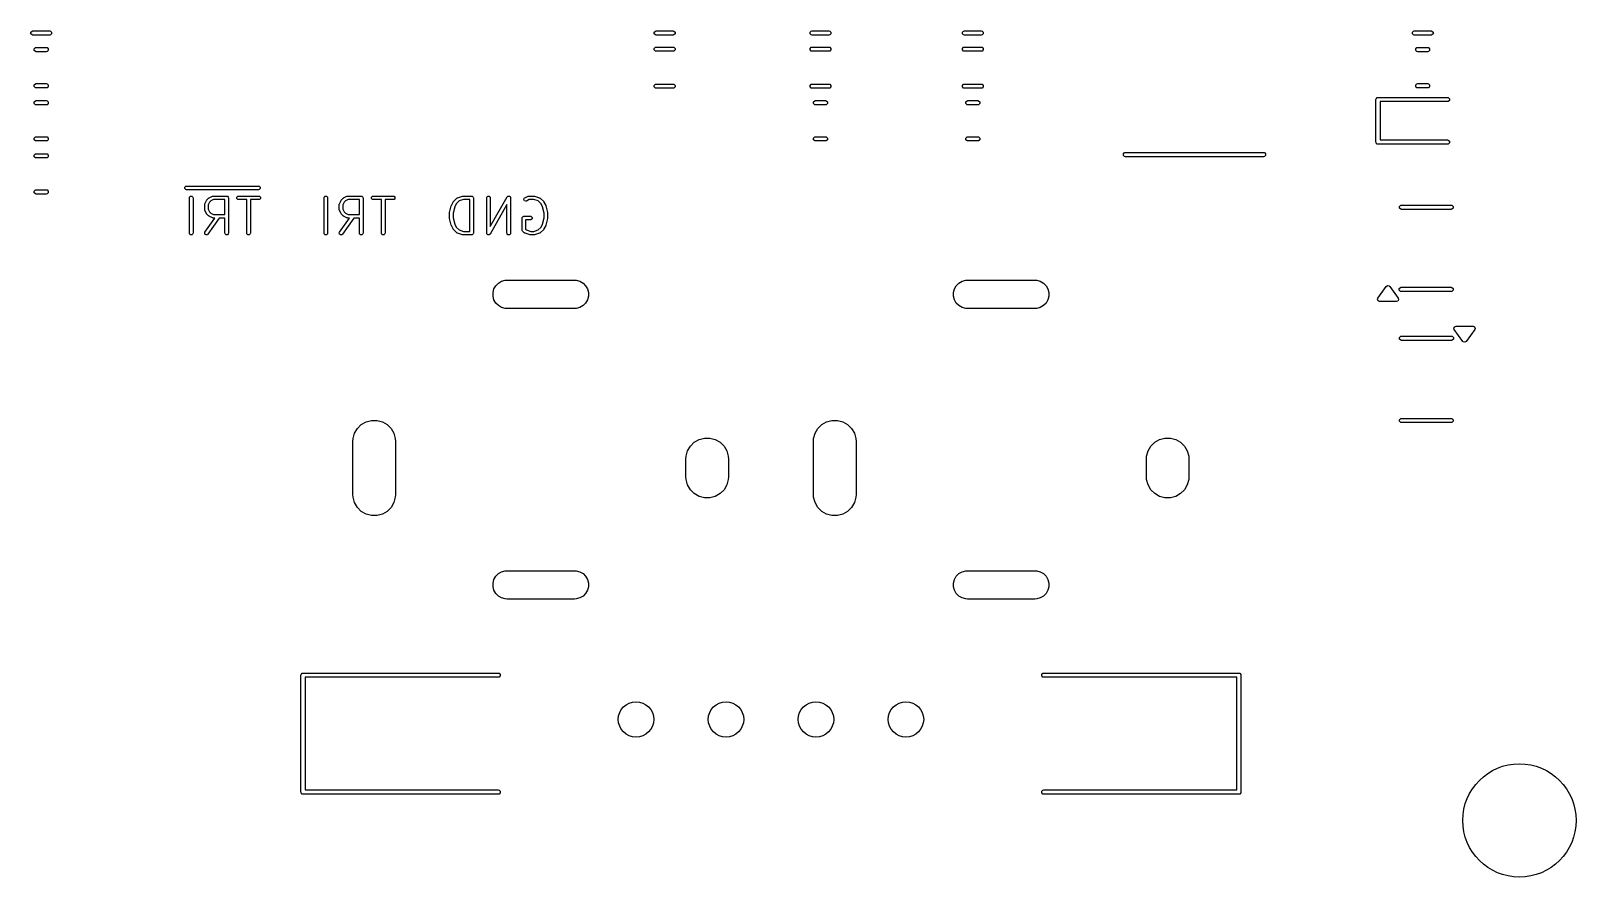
# Model space of a CAD drawing. Extents: x 0.11 to 3.86, y 0.09 to 4.16.
# Drawn here: x 2.111 to 3.828, y 0.096 to 1.037 of the extents above; entities that cross this region are included whole.
import ezdxf

# ---------------------------------------------------------------- set-up
doc = ezdxf.new("R2010")
doc.units = 0
doc.header["$MEASUREMENT"] = 0
doc.layers.add('BLACK', color=7, linetype='CONTINUOUS')

msp = doc.modelspace()

# ---------------------------------------------------------------- linework, layer by layer
at = {"layer": 'BLACK', "linetype": 'CONTINUOUS'}
for p, q in [((2.1105, 1.0355), (2.1118, 1.0367)), ((2.1105, 1.0336), (2.1105, 1.0355)), ((2.1118, 1.0324), (2.1105, 1.0336)), ((2.1118, 1.0367), (2.1127, 1.0369)), ((2.1127, 1.0322), (2.1118, 1.0324)), ((2.1127, 1.0369), (2.1314, 1.0369)), ((2.1314, 1.0322), (2.1127, 1.0322)), ((2.1314, 1.0369), (2.1323, 1.0367)), ((2.1323, 1.0324), (2.1314, 1.0322)), ((2.1323, 1.0367), (2.1336, 1.0355)), ((2.1336, 1.0336), (2.1323, 1.0324)), ((2.1336, 1.0355), (2.1336, 1.0336)), ((2.8034, 1.0355), (2.8047, 1.0367)), ((2.8034, 1.0336), (2.8034, 1.0355)), ((2.8047, 1.0324), (2.8034, 1.0336)), ((2.8047, 1.0367), (2.8056, 1.0369)), ((2.8056, 1.0322), (2.8047, 1.0324)), ((2.8056, 1.0369), (2.8243, 1.0369)), ((2.8243, 1.0322), (2.8056, 1.0322)), ((2.8243, 1.0369), (2.8252, 1.0367)), ((2.8252, 1.0324), (2.8243, 1.0322)), ((2.8252, 1.0367), (2.8265, 1.0355)), ((2.8265, 1.0336), (2.8252, 1.0324)), ((2.8265, 1.0355), (2.8265, 1.0336)), ((2.9767, 1.0355), (2.9779, 1.0367)), ((2.9767, 1.0336), (2.9767, 1.0355)), ((2.9779, 1.0324), (2.9767, 1.0336)), ((2.9779, 1.0367), (2.9788, 1.0369)), ((2.9788, 1.0322), (2.9779, 1.0324)), ((2.9788, 1.0369), (2.9975, 1.0369)), ((2.9975, 1.0322), (2.9788, 1.0322)), ((2.9975, 1.0369), (2.9984, 1.0367)), ((2.9984, 1.0324), (2.9975, 1.0322)), ((2.9984, 1.0367), (2.9997, 1.0355)), ((2.9997, 1.0336), (2.9984, 1.0324)), ((2.9997, 1.0355), (2.9997, 1.0336)), ((3.146, 1.0355), (3.1472, 1.0367)), ((3.146, 1.0336), (3.146, 1.0355)), ((3.1472, 1.0324), (3.146, 1.0336)), ((3.1472, 1.0367), (3.1481, 1.0369)), ((3.1481, 1.0322), (3.1472, 1.0324)), ((3.1481, 1.0369), (3.1668, 1.0369)), ((3.1668, 1.0322), (3.1481, 1.0322)), ((3.1668, 1.0369), (3.1677, 1.0367)), ((3.1677, 1.0324), (3.1668, 1.0322)), ((3.1677, 1.0367), (3.169, 1.0355)), ((3.169, 1.0336), (3.1677, 1.0324)), ((3.169, 1.0355), (3.169, 1.0336)), ((3.646, 1.0355), (3.6472, 1.0367)), ((3.646, 1.0336), (3.646, 1.0355)), ((3.6472, 1.0324), (3.646, 1.0336)), ((3.6472, 1.0367), (3.6481, 1.0369)), ((3.6481, 1.0322), (3.6472, 1.0324)), ((3.6481, 1.0369), (3.6668, 1.0369)), ((3.6668, 1.0322), (3.6481, 1.0322)), ((3.6668, 1.0369), (3.6677, 1.0367)), ((3.6677, 1.0324), (3.6668, 1.0322)), ((3.6677, 1.0367), (3.669, 1.0355)), ((3.669, 1.0336), (3.6677, 1.0324)), ((3.669, 1.0355), (3.669, 1.0336)), ((2.1143, 1.017), (2.1156, 1.0183)), ((2.1143, 1.0152), (2.1143, 1.017)), ((2.1156, 1.014), (2.1143, 1.0152)), ((2.1156, 1.0183), (2.1165, 1.0185)), ((2.1165, 1.0138), (2.1156, 1.014)), ((2.1165, 1.0185), (2.1276, 1.0185)), ((2.1276, 1.0138), (2.1165, 1.0138)), ((2.1276, 1.0185), (2.1285, 1.0183)), ((2.1285, 1.014), (2.1276, 1.0138)), ((2.1285, 1.0183), (2.1298, 1.017)), ((2.1298, 1.0152), (2.1285, 1.014)), ((2.1298, 1.017), (2.1298, 1.0152)), ((2.8034, 1.0175), (2.8047, 1.0188)), ((2.8034, 1.0157), (2.8034, 1.0175)), ((2.8047, 1.0145), (2.8034, 1.0157)), ((2.8047, 1.0188), (2.8056, 1.019)), ((2.8056, 1.0143), (2.8047, 1.0145)), ((2.8056, 1.019), (2.8243, 1.019)), ((2.8243, 1.0143), (2.8056, 1.0143)), ((2.8243, 1.019), (2.8252, 1.0188)), ((2.8252, 1.0145), (2.8243, 1.0143)), ((2.8252, 1.0188), (2.8265, 1.0175)), ((2.8265, 1.0157), (2.8252, 1.0145)), ((2.8265, 1.0175), (2.8265, 1.0157)), ((2.9767, 1.0175), (2.9779, 1.0188)), ((2.9767, 1.0157), (2.9767, 1.0175)), ((2.9779, 1.0145), (2.9767, 1.0157)), ((2.9779, 1.0188), (2.9788, 1.019)), ((2.9788, 1.0143), (2.9779, 1.0145)), ((2.9788, 1.019), (2.9975, 1.019)), ((2.9975, 1.0143), (2.9788, 1.0143)), ((2.9975, 1.019), (2.9984, 1.0188)), ((2.9984, 1.0145), (2.9975, 1.0143)), ((2.9984, 1.0188), (2.9997, 1.0175)), ((2.9997, 1.0157), (2.9984, 1.0145)), ((2.9997, 1.0175), (2.9997, 1.0157)), ((3.146, 1.0175), (3.1472, 1.0188)), ((3.146, 1.0157), (3.146, 1.0175)), ((3.1472, 1.0145), (3.146, 1.0157)), ((3.1472, 1.0188), (3.1481, 1.019)), ((3.1481, 1.0143), (3.1472, 1.0145)), ((3.1481, 1.019), (3.1668, 1.019)), ((3.1668, 1.0143), (3.1481, 1.0143)), ((3.1668, 1.019), (3.1677, 1.0188)), ((3.1677, 1.0145), (3.1668, 1.0143)), ((3.1677, 1.0188), (3.169, 1.0175)), ((3.169, 1.0157), (3.1677, 1.0145)), ((3.169, 1.0175), (3.169, 1.0157)), ((3.6498, 1.017), (3.651, 1.0183)), ((3.6498, 1.0152), (3.6498, 1.017)), ((3.651, 1.014), (3.6498, 1.0152)), ((3.651, 1.0183), (3.6519, 1.0185)), ((3.6519, 1.0138), (3.651, 1.014)), ((3.6519, 1.0185), (3.663, 1.0185)), ((3.663, 1.0138), (3.6519, 1.0138)), ((3.663, 1.0185), (3.6639, 1.0183)), ((3.6639, 1.014), (3.663, 1.0138)), ((3.6639, 1.0183), (3.6652, 1.017)), ((3.6652, 1.0152), (3.6639, 1.014)), ((3.6652, 1.017), (3.6652, 1.0152)), ((2.1143, 0.9769), (2.1156, 0.9782)), ((2.1143, 0.9751), (2.1143, 0.9769)), ((2.1156, 0.9738), (2.1143, 0.9751)), ((2.1156, 0.9782), (2.1165, 0.9783)), ((2.1165, 0.9736), (2.1156, 0.9738)), ((2.1165, 0.9783), (2.1276, 0.9783)), ((2.1276, 0.9736), (2.1165, 0.9736)), ((2.1276, 0.9783), (2.1285, 0.9782)), ((2.1285, 0.9738), (2.1276, 0.9736)), ((2.1285, 0.9782), (2.1298, 0.9769)), ((2.1298, 0.9751), (2.1285, 0.9738)), ((2.1298, 0.9769), (2.1298, 0.9751)), ((2.8034, 0.9764), (2.8047, 0.9777)), ((2.8034, 0.9746), (2.8034, 0.9764)), ((2.8047, 0.9733), (2.8034, 0.9746)), ((2.8047, 0.9777), (2.8056, 0.9779)), ((2.8056, 0.9731), (2.8047, 0.9733)), ((2.8056, 0.9779), (2.8243, 0.9779)), ((2.8243, 0.9731), (2.8056, 0.9731)), ((2.8243, 0.9779), (2.8252, 0.9777)), ((2.8252, 0.9733), (2.8243, 0.9731)), ((2.8252, 0.9777), (2.8265, 0.9764)), ((2.8265, 0.9746), (2.8252, 0.9733)), ((2.8265, 0.9764), (2.8265, 0.9746)), ((2.9767, 0.9764), (2.9779, 0.9777)), ((2.9767, 0.9746), (2.9767, 0.9764)), ((2.9779, 0.9733), (2.9767, 0.9746)), ((2.9779, 0.9777), (2.9788, 0.9779)), ((2.9788, 0.9731), (2.9779, 0.9733)), ((2.9788, 0.9779), (2.9975, 0.9779)), ((2.9975, 0.9731), (2.9788, 0.9731)), ((2.9975, 0.9779), (2.9984, 0.9777)), ((2.9984, 0.9733), (2.9975, 0.9731)), ((2.9984, 0.9777), (2.9997, 0.9764)), ((2.9997, 0.9746), (2.9984, 0.9733)), ((2.9997, 0.9764), (2.9997, 0.9746)), ((3.146, 0.9764), (3.1472, 0.9777)), ((3.146, 0.9746), (3.146, 0.9764)), ((3.1472, 0.9733), (3.146, 0.9746)), ((3.1472, 0.9777), (3.1481, 0.9779)), ((3.1481, 0.9731), (3.1472, 0.9733)), ((3.1481, 0.9779), (3.1668, 0.9779)), ((3.1668, 0.9731), (3.1481, 0.9731)), ((3.1668, 0.9779), (3.1677, 0.9777)), ((3.1677, 0.9733), (3.1668, 0.9731)), ((3.1677, 0.9777), (3.169, 0.9764)), ((3.169, 0.9746), (3.1677, 0.9733)), ((3.169, 0.9764), (3.169, 0.9746)), ((3.6057, 0.9615), (3.607, 0.9628)), ((3.607, 0.9628), (3.6079, 0.963)), ((3.6079, 0.963), (3.685, 0.963)), ((3.6498, 0.9769), (3.651, 0.9782)), ((3.6498, 0.9751), (3.6498, 0.9769)), ((3.651, 0.9738), (3.6498, 0.9751)), ((3.651, 0.9782), (3.6519, 0.9783)), ((3.6519, 0.9736), (3.651, 0.9738)), ((3.6519, 0.9783), (3.663, 0.9783)), ((3.663, 0.9736), (3.6519, 0.9736)), ((3.663, 0.9783), (3.6639, 0.9782)), ((3.6639, 0.9738), (3.663, 0.9736)), ((3.6639, 0.9782), (3.6652, 0.9769)), ((3.6652, 0.9751), (3.6639, 0.9738)), ((3.6652, 0.9769), (3.6652, 0.9751)), ((3.685, 0.963), (3.6859, 0.9628)), ((3.6859, 0.9628), (3.6872, 0.9615)), ((2.1143, 0.958), (2.1156, 0.9593)), ((2.1143, 0.9562), (2.1143, 0.958)), ((2.1156, 0.9549), (2.1143, 0.9562)), ((2.1156, 0.9593), (2.1165, 0.9594)), ((2.1165, 0.9547), (2.1156, 0.9549)), ((2.1165, 0.9594), (2.1276, 0.9594)), ((2.1276, 0.9547), (2.1165, 0.9547)), ((2.1276, 0.9594), (2.1285, 0.9593)), ((2.1285, 0.9549), (2.1276, 0.9547)), ((2.1285, 0.9593), (2.1298, 0.958)), ((2.1298, 0.9562), (2.1285, 0.9549)), ((2.1298, 0.958), (2.1298, 0.9562)), ((2.9805, 0.958), (2.9818, 0.9593)), ((2.9805, 0.9562), (2.9805, 0.958)), ((2.9818, 0.9549), (2.9805, 0.9562)), ((2.9818, 0.9593), (2.9827, 0.9594)), ((2.9827, 0.9547), (2.9818, 0.9549)), ((2.9827, 0.9594), (2.9937, 0.9594)), ((2.9937, 0.9547), (2.9827, 0.9547)), ((2.9937, 0.9594), (2.9946, 0.9593)), ((2.9946, 0.9549), (2.9937, 0.9547)), ((2.9946, 0.9593), (2.9959, 0.958)), ((2.9959, 0.9562), (2.9946, 0.9549)), ((2.9959, 0.958), (2.9959, 0.9562)), ((3.1498, 0.958), (3.151, 0.9593)), ((3.1498, 0.9562), (3.1498, 0.958)), ((3.151, 0.9549), (3.1498, 0.9562)), ((3.151, 0.9593), (3.1519, 0.9594)), ((3.1519, 0.9547), (3.151, 0.9549)), ((3.1519, 0.9594), (3.163, 0.9594)), ((3.163, 0.9547), (3.1519, 0.9547)), ((3.163, 0.9594), (3.1639, 0.9593)), ((3.1639, 0.9549), (3.163, 0.9547)), ((3.1639, 0.9593), (3.1652, 0.958)), ((3.1652, 0.9562), (3.1639, 0.9549)), ((3.1652, 0.958), (3.1652, 0.9562)), ((3.6055, 0.9606), (3.6057, 0.9615)), ((3.6055, 0.9134), (3.6055, 0.9606)), ((3.685, 0.9583), (3.6102, 0.9583)), ((3.6102, 0.9583), (3.6102, 0.9157)), ((3.6859, 0.9584), (3.685, 0.9583)), ((3.6872, 0.9597), (3.6859, 0.9584)), ((3.6872, 0.9615), (3.6872, 0.9597)), ((2.1143, 0.9178), (2.1156, 0.9191)), ((2.1143, 0.916), (2.1143, 0.9178)), ((2.1156, 0.9147), (2.1143, 0.916)), ((2.1156, 0.9191), (2.1165, 0.9193)), ((2.1165, 0.9146), (2.1156, 0.9147)), ((2.1165, 0.9193), (2.1276, 0.9193)), ((2.1276, 0.9146), (2.1165, 0.9146)), ((2.1276, 0.9193), (2.1285, 0.9191)), ((2.1285, 0.9147), (2.1276, 0.9146)), ((2.1285, 0.9191), (2.1298, 0.9178)), ((2.1298, 0.916), (2.1285, 0.9147)), ((2.1298, 0.9178), (2.1298, 0.916)), ((2.9805, 0.9178), (2.9818, 0.9191)), ((2.9805, 0.916), (2.9805, 0.9178)), ((2.9818, 0.9147), (2.9805, 0.916)), ((2.9818, 0.9191), (2.9827, 0.9193)), ((2.9827, 0.9146), (2.9818, 0.9147)), ((2.9827, 0.9193), (2.9937, 0.9193)), ((2.9937, 0.9146), (2.9827, 0.9146)), ((2.9937, 0.9193), (2.9946, 0.9191)), ((2.9946, 0.9147), (2.9937, 0.9146)), ((2.9946, 0.9191), (2.9959, 0.9178)), ((2.9959, 0.916), (2.9946, 0.9147)), ((2.9959, 0.9178), (2.9959, 0.916)), ((3.1498, 0.9178), (3.151, 0.9191)), ((3.1498, 0.916), (3.1498, 0.9178)), ((3.151, 0.9147), (3.1498, 0.916)), ((3.151, 0.9191), (3.1519, 0.9193)), ((3.1519, 0.9146), (3.151, 0.9147)), ((3.1519, 0.9193), (3.163, 0.9193)), ((3.163, 0.9146), (3.1519, 0.9146)), ((3.163, 0.9193), (3.1639, 0.9191)), ((3.1639, 0.9147), (3.163, 0.9146)), ((3.1639, 0.9191), (3.1652, 0.9178)), ((3.1652, 0.916), (3.1639, 0.9147)), ((3.1652, 0.9178), (3.1652, 0.916)), ((3.6057, 0.9125), (3.6055, 0.9134)), ((3.607, 0.9112), (3.6057, 0.9125)), ((3.6079, 0.911), (3.607, 0.9112)), ((3.685, 0.911), (3.6079, 0.911)), ((3.6102, 0.9157), (3.685, 0.9157)), ((3.685, 0.9157), (3.6859, 0.9156)), ((3.6859, 0.9112), (3.685, 0.911)), ((3.6859, 0.9156), (3.6872, 0.9143)), ((3.6872, 0.9125), (3.6859, 0.9112)), ((3.6872, 0.9143), (3.6872, 0.9125)), ((2.1143, 0.8989), (2.1156, 0.9002)), ((2.1143, 0.8971), (2.1143, 0.8989)), ((2.1156, 0.8958), (2.1143, 0.8971)), ((2.1156, 0.9002), (2.1165, 0.9004)), ((2.1165, 0.8957), (2.1156, 0.8958)), ((2.1165, 0.9004), (2.1276, 0.9004)), ((2.1276, 0.8957), (2.1165, 0.8957)), ((2.1276, 0.9004), (2.1285, 0.9002)), ((2.1285, 0.8958), (2.1276, 0.8957)), ((2.1285, 0.9002), (2.1298, 0.8989)), ((2.1298, 0.8971), (2.1285, 0.8958)), ((2.1298, 0.8989), (2.1298, 0.8971)), ((3.3249, 0.9003), (3.3262, 0.9016)), ((3.3249, 0.8985), (3.3249, 0.9003)), ((3.3262, 0.8972), (3.3249, 0.8985)), ((3.3262, 0.9016), (3.3271, 0.9018)), ((3.3271, 0.897), (3.3262, 0.8972)), ((3.3271, 0.9018), (3.4038, 0.9018)), ((3.4038, 0.897), (3.3271, 0.897)), ((3.4038, 0.9018), (3.4806, 0.9018)), ((3.4806, 0.897), (3.4038, 0.897)), ((3.4806, 0.9018), (3.4815, 0.9016)), ((3.4815, 0.8972), (3.4806, 0.897)), ((3.4815, 0.9016), (3.4828, 0.9003)), ((3.4828, 0.8985), (3.4815, 0.8972)), ((3.4828, 0.9003), (3.4828, 0.8985)), ((2.1143, 0.8588), (2.1156, 0.8601)), ((2.1143, 0.857), (2.1143, 0.8588)), ((2.1156, 0.8601), (2.1165, 0.8602)), ((2.1165, 0.8602), (2.1276, 0.8602)), ((2.1276, 0.8602), (2.1285, 0.8601)), ((2.1285, 0.8601), (2.1298, 0.8588)), ((2.1298, 0.8588), (2.1298, 0.857)), ((2.2815, 0.8632), (2.2826, 0.8642)), ((2.2815, 0.8617), (2.2815, 0.8632)), ((2.2826, 0.8606), (2.2815, 0.8617)), ((2.2826, 0.8642), (2.2833, 0.8644)), ((2.2833, 0.8604), (2.2826, 0.8606)), ((2.2833, 0.8644), (2.3636, 0.8644)), ((2.3636, 0.8604), (2.2833, 0.8604)), ((2.3636, 0.8644), (2.3643, 0.8642)), ((2.3643, 0.8606), (2.3636, 0.8604)), ((2.3643, 0.8642), (2.3654, 0.8632)), ((2.3654, 0.8617), (2.3643, 0.8606)), ((2.3654, 0.8632), (2.3654, 0.8617)), ((2.1156, 0.8557), (2.1143, 0.857)), ((2.1165, 0.8555), (2.1156, 0.8557)), ((2.1276, 0.8555), (2.1165, 0.8555)), ((2.1285, 0.8557), (2.1276, 0.8555)), ((2.1298, 0.857), (2.1285, 0.8557)), ((2.2868, 0.8515), (2.2869, 0.8522)), ((2.2868, 0.8121), (2.2868, 0.8515)), ((2.2869, 0.8522), (2.288, 0.8533)), ((2.288, 0.8533), (2.2895, 0.8533)), ((2.2895, 0.8533), (2.2906, 0.8522)), ((2.2906, 0.8522), (2.2907, 0.8515)), ((2.2907, 0.8515), (2.2907, 0.8121)), ((2.3037, 0.8444), (2.3038, 0.8447)), ((2.3037, 0.8441), (2.3037, 0.8444)), ((2.3037, 0.844), (2.3037, 0.8441)), ((2.3037, 0.8441), (2.3037, 0.8441)), ((2.3037, 0.8384), (2.3037, 0.844)), ((2.3038, 0.8448), (2.3039, 0.8449)), ((2.3038, 0.8447), (2.3038, 0.8448)), ((2.3039, 0.8449), (2.3057, 0.8486)), ((2.3057, 0.8486), (2.3059, 0.8489)), ((2.3059, 0.8489), (2.3061, 0.8491)), ((2.3061, 0.8491), (2.308, 0.851)), ((2.3091, 0.8466), (2.3076, 0.8435)), ((2.3076, 0.8435), (2.3076, 0.8388)), ((2.308, 0.851), (2.3082, 0.8512)), ((2.3082, 0.8512), (2.3085, 0.8514)), ((2.3085, 0.8514), (2.3122, 0.8532)), ((2.3105, 0.848), (2.3091, 0.8466)), ((2.3136, 0.8495), (2.3105, 0.848)), ((2.3122, 0.8532), (2.3123, 0.8533)), ((2.3123, 0.8533), (2.3124, 0.8533)), ((2.3124, 0.8533), (2.3127, 0.8534)), ((2.3127, 0.8534), (2.313, 0.8534)), ((2.313, 0.8534), (2.313, 0.8534)), ((2.313, 0.8534), (2.3131, 0.8534)), ((2.3131, 0.8534), (2.3281, 0.8534)), ((2.3262, 0.8495), (2.3136, 0.8495)), ((2.3262, 0.8328), (2.3262, 0.8495)), ((2.3281, 0.8534), (2.3289, 0.8533)), ((2.3289, 0.8533), (2.3299, 0.8522)), ((2.3299, 0.8522), (2.3301, 0.8515)), ((2.3301, 0.8515), (2.3301, 0.8121)), ((2.3394, 0.8522), (2.3405, 0.8533)), ((2.3394, 0.8507), (2.3394, 0.8522)), ((2.3405, 0.8497), (2.3394, 0.8507)), ((2.3405, 0.8533), (2.3412, 0.8534)), ((2.3412, 0.8495), (2.3405, 0.8497)), ((2.3412, 0.8534), (2.3637, 0.8534)), ((2.3505, 0.8495), (2.3412, 0.8495)), ((2.3505, 0.8121), (2.3505, 0.8495)), ((2.3637, 0.8495), (2.3545, 0.8495)), ((2.3545, 0.8495), (2.3545, 0.8121)), ((2.3637, 0.8534), (2.3645, 0.8533)), ((2.3645, 0.8497), (2.3637, 0.8495)), ((2.3645, 0.8533), (2.3656, 0.8522)), ((2.3656, 0.8507), (2.3645, 0.8497)), ((2.3656, 0.8522), (2.3656, 0.8507)), ((2.4364, 0.8515), (2.4365, 0.8522)), ((2.4364, 0.8121), (2.4364, 0.8515)), ((2.4365, 0.8522), (2.4376, 0.8533)), ((2.4376, 0.8533), (2.4391, 0.8533)), ((2.4391, 0.8533), (2.4402, 0.8522)), ((2.4402, 0.8522), (2.4403, 0.8515)), ((2.4403, 0.8515), (2.4403, 0.8121)), ((2.4533, 0.8444), (2.4534, 0.8447)), ((2.4533, 0.8441), (2.4533, 0.8444)), ((2.4533, 0.844), (2.4533, 0.8441)), ((2.4533, 0.8441), (2.4533, 0.8441)), ((2.4533, 0.8384), (2.4533, 0.844)), ((2.4534, 0.8448), (2.4535, 0.8449)), ((2.4534, 0.8447), (2.4534, 0.8448)), ((2.4535, 0.8449), (2.4553, 0.8486)), ((2.4553, 0.8486), (2.4555, 0.8489)), ((2.4555, 0.8489), (2.4557, 0.8491)), ((2.4557, 0.8491), (2.4576, 0.851)), ((2.4587, 0.8466), (2.4572, 0.8435)), ((2.4572, 0.8435), (2.4572, 0.8388)), ((2.4576, 0.851), (2.4578, 0.8512)), ((2.4578, 0.8512), (2.4581, 0.8514)), ((2.4581, 0.8514), (2.4618, 0.8532)), ((2.4601, 0.848), (2.4587, 0.8466)), ((2.4632, 0.8495), (2.4601, 0.848)), ((2.4618, 0.8532), (2.4619, 0.8533)), ((2.4619, 0.8533), (2.462, 0.8533)), ((2.462, 0.8533), (2.4623, 0.8534)), ((2.4623, 0.8534), (2.4626, 0.8534)), ((2.4626, 0.8534), (2.4626, 0.8534)), ((2.4626, 0.8534), (2.4627, 0.8534)), ((2.4627, 0.8534), (2.4777, 0.8534)), ((2.4758, 0.8495), (2.4632, 0.8495)), ((2.4758, 0.8328), (2.4758, 0.8495)), ((2.4777, 0.8534), (2.4785, 0.8533)), ((2.4785, 0.8533), (2.4795, 0.8522)), ((2.4795, 0.8522), (2.4797, 0.8515)), ((2.4797, 0.8515), (2.4797, 0.8121)), ((2.489, 0.8522), (2.4901, 0.8533)), ((2.489, 0.8507), (2.489, 0.8522)), ((2.4901, 0.8497), (2.489, 0.8507)), ((2.4901, 0.8533), (2.4908, 0.8534)), ((2.4908, 0.8495), (2.4901, 0.8497)), ((2.4908, 0.8534), (2.5133, 0.8534)), ((2.5001, 0.8495), (2.4908, 0.8495)), ((2.5001, 0.8121), (2.5001, 0.8495)), ((2.5133, 0.8495), (2.5041, 0.8495)), ((2.5041, 0.8495), (2.5041, 0.8121)), ((2.5133, 0.8534), (2.5141, 0.8533)), ((2.5141, 0.8497), (2.5133, 0.8495)), ((2.5141, 0.8533), (2.5152, 0.8522)), ((2.5152, 0.8507), (2.5141, 0.8497)), ((2.5152, 0.8522), (2.5152, 0.8507)), ((2.5759, 0.8351), (2.5778, 0.8426)), ((2.5778, 0.8426), (2.5779, 0.8428)), ((2.5779, 0.8428), (2.578, 0.843)), ((2.578, 0.843), (2.5798, 0.8467)), ((2.5798, 0.8467), (2.58, 0.847)), ((2.58, 0.847), (2.5802, 0.8472)), ((2.5802, 0.8472), (2.5839, 0.851)), ((2.5832, 0.8447), (2.5816, 0.8414)), ((2.5864, 0.8479), (2.5832, 0.8447)), ((2.5839, 0.851), (2.584, 0.8511)), ((2.584, 0.8511), (2.5843, 0.8512)), ((2.584, 0.8511), (2.584, 0.8511)), ((2.5843, 0.8512), (2.5846, 0.8514)), ((2.5846, 0.8514), (2.5847, 0.8515)), ((2.5846, 0.8514), (2.5846, 0.8514)), ((2.5847, 0.8515), (2.5903, 0.8533)), ((2.5913, 0.8495), (2.5864, 0.8479)), ((2.5903, 0.8533), (2.5907, 0.8534)), ((2.5907, 0.8534), (2.591, 0.8534)), ((2.591, 0.8534), (2.6003, 0.8534)), ((2.5984, 0.8495), (2.5913, 0.8495)), ((2.5984, 0.8141), (2.5984, 0.8495)), ((2.6003, 0.8534), (2.6011, 0.8533)), ((2.6011, 0.8533), (2.6022, 0.8522)), ((2.6022, 0.8522), (2.6023, 0.8515)), ((2.6023, 0.8515), (2.6023, 0.8121)), ((2.6171, 0.8515), (2.6173, 0.8522)), ((2.6171, 0.8121), (2.6171, 0.8515)), ((2.6173, 0.8522), (2.6183, 0.8533)), ((2.6183, 0.8533), (2.6198, 0.8533)), ((2.6198, 0.8533), (2.6209, 0.8522)), ((2.6396, 0.8441), (2.6208, 0.8111)), ((2.6209, 0.8522), (2.6211, 0.8515)), ((2.6211, 0.8195), (2.6399, 0.8525)), ((2.6211, 0.8515), (2.6211, 0.8195)), ((2.6396, 0.8121), (2.6396, 0.8441)), ((2.6399, 0.8525), (2.6404, 0.853)), ((2.6404, 0.853), (2.6406, 0.8531)), ((2.6406, 0.8531), (2.6408, 0.8533)), ((2.6408, 0.8533), (2.6413, 0.8533)), ((2.6413, 0.8533), (2.6418, 0.8534)), ((2.6418, 0.8534), (2.6421, 0.8533)), ((2.6421, 0.8533), (2.6423, 0.8533)), ((2.6423, 0.8533), (2.6427, 0.8529)), ((2.6427, 0.8529), (2.6431, 0.8527)), ((2.6431, 0.8527), (2.6432, 0.8524)), ((2.6432, 0.8524), (2.6434, 0.8522)), ((2.6434, 0.8522), (2.6435, 0.8515)), ((2.6435, 0.8515), (2.6435, 0.8121)), ((2.6584, 0.8495), (2.6588, 0.8509)), ((2.659, 0.8481), (2.6584, 0.8495)), ((2.6588, 0.8509), (2.6594, 0.8514)), ((2.6605, 0.8476), (2.659, 0.8481)), ((2.6594, 0.8514), (2.6632, 0.8532)), ((2.6612, 0.8478), (2.6605, 0.8476)), ((2.6645, 0.8495), (2.6612, 0.8478)), ((2.6632, 0.8532), (2.6633, 0.8533)), ((2.6633, 0.8533), (2.6636, 0.8534)), ((2.6633, 0.8533), (2.6633, 0.8533)), ((2.6636, 0.8534), (2.6639, 0.8534)), ((2.6639, 0.8534), (2.664, 0.8534)), ((2.664, 0.8534), (2.6641, 0.8534)), ((2.6641, 0.8534), (2.6697, 0.8534)), ((2.6694, 0.8495), (2.6645, 0.8495)), ((2.6743, 0.8479), (2.6694, 0.8495)), ((2.6697, 0.8534), (2.67, 0.8534)), ((2.67, 0.8534), (2.6703, 0.8533)), ((2.6703, 0.8533), (2.6759, 0.8515)), ((2.6775, 0.8447), (2.6743, 0.8479)), ((2.6759, 0.8515), (2.676, 0.8514)), ((2.676, 0.8514), (2.6761, 0.8514)), ((2.6761, 0.8514), (2.6763, 0.8512)), ((2.6763, 0.8512), (2.6766, 0.8511)), ((2.6766, 0.8511), (2.6766, 0.8511)), ((2.6766, 0.8511), (2.6767, 0.851)), ((2.6767, 0.851), (2.6805, 0.8472)), ((2.6791, 0.8414), (2.6775, 0.8447)), ((2.6805, 0.8472), (2.6806, 0.847)), ((2.6806, 0.847), (2.6808, 0.8467)), ((2.6808, 0.8467), (2.6827, 0.843)), ((2.6827, 0.843), (2.6828, 0.8428)), ((2.6828, 0.8428), (2.6829, 0.8426)), ((2.6829, 0.8426), (2.6847, 0.8351)), ((3.6317, 0.8418), (3.633, 0.8431)), ((3.6317, 0.84), (3.6317, 0.8418)), ((3.633, 0.8431), (3.6339, 0.8433)), ((3.6339, 0.8433), (3.689, 0.8433)), ((3.689, 0.8433), (3.6899, 0.8431)), ((3.6899, 0.8431), (3.6912, 0.8418)), ((3.6912, 0.8418), (3.6912, 0.84)), ((2.3037, 0.8383), (2.3037, 0.8384)), ((2.3037, 0.8382), (2.3037, 0.8383)), ((2.3037, 0.8379), (2.3037, 0.8382)), ((2.3038, 0.8376), (2.3037, 0.8379)), ((2.3039, 0.8375), (2.3038, 0.8376)), ((2.3038, 0.8376), (2.3038, 0.8376)), ((2.3057, 0.8337), (2.3039, 0.8375)), ((2.304, 0.8132), (2.315, 0.8289)), ((2.3059, 0.8335), (2.3057, 0.8337)), ((2.3061, 0.8332), (2.3059, 0.8335)), ((2.308, 0.8313), (2.3061, 0.8332)), ((2.3198, 0.8289), (2.3072, 0.811)), ((2.3076, 0.8388), (2.3091, 0.8358)), ((2.3082, 0.8312), (2.308, 0.8313)), ((2.3085, 0.831), (2.3082, 0.8312)), ((2.3122, 0.8291), (2.3085, 0.831)), ((2.3091, 0.8358), (2.3105, 0.8343)), ((2.3105, 0.8343), (2.3136, 0.8328)), ((2.3123, 0.8291), (2.3122, 0.8291)), ((2.3124, 0.829), (2.3123, 0.8291)), ((2.3127, 0.829), (2.3124, 0.829)), ((2.313, 0.8289), (2.3127, 0.829)), ((2.3131, 0.8289), (2.313, 0.8289)), ((2.313, 0.8289), (2.313, 0.8289)), ((2.315, 0.8289), (2.3131, 0.8289)), ((2.3136, 0.8328), (2.3262, 0.8328)), ((2.3262, 0.8289), (2.3198, 0.8289)), ((2.3262, 0.8121), (2.3262, 0.8289)), ((2.4533, 0.8383), (2.4533, 0.8384)), ((2.4533, 0.8382), (2.4533, 0.8383)), ((2.4533, 0.8379), (2.4533, 0.8382)), ((2.4534, 0.8376), (2.4533, 0.8379)), ((2.4535, 0.8375), (2.4534, 0.8376)), ((2.4534, 0.8376), (2.4534, 0.8376)), ((2.4553, 0.8337), (2.4535, 0.8375)), ((2.4536, 0.8132), (2.4646, 0.8289)), ((2.4555, 0.8335), (2.4553, 0.8337)), ((2.4557, 0.8332), (2.4555, 0.8335)), ((2.4576, 0.8313), (2.4557, 0.8332)), ((2.4694, 0.8289), (2.4568, 0.811)), ((2.4572, 0.8388), (2.4587, 0.8358)), ((2.4578, 0.8312), (2.4576, 0.8313)), ((2.4581, 0.831), (2.4578, 0.8312)), ((2.4618, 0.8291), (2.4581, 0.831)), ((2.4587, 0.8358), (2.4601, 0.8343)), ((2.4601, 0.8343), (2.4632, 0.8328)), ((2.4619, 0.8291), (2.4618, 0.8291)), ((2.462, 0.829), (2.4619, 0.8291)), ((2.4623, 0.829), (2.462, 0.829)), ((2.4626, 0.8289), (2.4623, 0.829)), ((2.4627, 0.8289), (2.4626, 0.8289)), ((2.4626, 0.8289), (2.4626, 0.8289)), ((2.4646, 0.8289), (2.4627, 0.8289)), ((2.4632, 0.8328), (2.4758, 0.8328)), ((2.4758, 0.8289), (2.4694, 0.8289)), ((2.4758, 0.8121), (2.4758, 0.8289)), ((2.5759, 0.8348), (2.5759, 0.8351)), ((2.5759, 0.8346), (2.5759, 0.8348)), ((2.5759, 0.829), (2.5759, 0.8346)), ((2.5759, 0.8287), (2.5759, 0.829)), ((2.5759, 0.8285), (2.5759, 0.8287)), ((2.5778, 0.821), (2.5759, 0.8285)), ((2.5816, 0.8414), (2.5798, 0.8344)), ((2.5798, 0.8344), (2.5798, 0.8292)), ((2.5798, 0.8292), (2.5816, 0.8222)), ((2.6565, 0.829), (2.6566, 0.8297)), ((2.6565, 0.8159), (2.6565, 0.829)), ((2.6566, 0.8297), (2.6577, 0.8308)), ((2.6577, 0.8308), (2.6585, 0.831)), ((2.6585, 0.831), (2.666, 0.831)), ((2.666, 0.827), (2.6604, 0.827)), ((2.6604, 0.827), (2.6604, 0.8167)), ((2.666, 0.831), (2.6667, 0.8308)), ((2.6667, 0.8272), (2.666, 0.827)), ((2.6667, 0.8308), (2.6678, 0.8297)), ((2.6678, 0.8282), (2.6667, 0.8272)), ((2.6678, 0.8297), (2.6678, 0.8282)), ((2.6809, 0.8344), (2.6791, 0.8414)), ((2.6791, 0.8222), (2.6809, 0.8292)), ((2.6809, 0.8292), (2.6809, 0.8344)), ((2.6847, 0.8285), (2.6829, 0.821)), ((2.6847, 0.8351), (2.6847, 0.8348)), ((2.6847, 0.8348), (2.6848, 0.8346)), ((2.6848, 0.829), (2.6847, 0.8287)), ((2.6847, 0.8287), (2.6847, 0.8285)), ((2.6848, 0.8346), (2.6848, 0.829)), ((3.633, 0.8388), (3.6317, 0.84)), ((3.6339, 0.8386), (3.633, 0.8388)), ((3.689, 0.8386), (3.6339, 0.8386)), ((3.6899, 0.8388), (3.689, 0.8386)), ((3.6912, 0.84), (3.6899, 0.8388)), ((2.2869, 0.8114), (2.2868, 0.8121)), ((2.288, 0.8103), (2.2869, 0.8114)), ((2.2895, 0.8103), (2.288, 0.8103)), ((2.2906, 0.8114), (2.2895, 0.8103)), ((2.2907, 0.8121), (2.2906, 0.8114)), ((2.3037, 0.8125), (2.304, 0.8132)), ((2.304, 0.8111), (2.3037, 0.8125)), ((2.3052, 0.8102), (2.304, 0.8111)), ((2.3067, 0.8104), (2.3052, 0.8102)), ((2.3072, 0.811), (2.3067, 0.8104)), ((2.3263, 0.8114), (2.3262, 0.8121)), ((2.3274, 0.8103), (2.3263, 0.8114)), ((2.3289, 0.8103), (2.3274, 0.8103)), ((2.3299, 0.8114), (2.3289, 0.8103)), ((2.3301, 0.8121), (2.3299, 0.8114)), ((2.3507, 0.8114), (2.3505, 0.8121)), ((2.3517, 0.8103), (2.3507, 0.8114)), ((2.3532, 0.8103), (2.3517, 0.8103)), ((2.3543, 0.8114), (2.3532, 0.8103)), ((2.3545, 0.8121), (2.3543, 0.8114)), ((2.4365, 0.8114), (2.4364, 0.8121)), ((2.4376, 0.8103), (2.4365, 0.8114)), ((2.4391, 0.8103), (2.4376, 0.8103)), ((2.4402, 0.8114), (2.4391, 0.8103)), ((2.4403, 0.8121), (2.4402, 0.8114)), ((2.4533, 0.8125), (2.4536, 0.8132)), ((2.4536, 0.8111), (2.4533, 0.8125)), ((2.4548, 0.8102), (2.4536, 0.8111)), ((2.4563, 0.8104), (2.4548, 0.8102)), ((2.4568, 0.811), (2.4563, 0.8104)), ((2.4759, 0.8114), (2.4758, 0.8121)), ((2.477, 0.8103), (2.4759, 0.8114)), ((2.4785, 0.8103), (2.477, 0.8103)), ((2.4795, 0.8114), (2.4785, 0.8103)), ((2.4797, 0.8121), (2.4795, 0.8114)), ((2.5003, 0.8114), (2.5001, 0.8121)), ((2.5013, 0.8103), (2.5003, 0.8114)), ((2.5029, 0.8103), (2.5013, 0.8103)), ((2.5039, 0.8114), (2.5029, 0.8103)), ((2.5041, 0.8121), (2.5039, 0.8114)), ((2.5779, 0.8208), (2.5778, 0.821)), ((2.578, 0.8206), (2.5779, 0.8208)), ((2.5798, 0.8169), (2.578, 0.8206)), ((2.58, 0.8166), (2.5798, 0.8169)), ((2.5802, 0.8163), (2.58, 0.8166)), ((2.5839, 0.8126), (2.5802, 0.8163)), ((2.5816, 0.8222), (2.5832, 0.8189)), ((2.5832, 0.8189), (2.5864, 0.8157)), ((2.584, 0.8125), (2.5839, 0.8126)), ((2.5843, 0.8123), (2.584, 0.8125)), ((2.584, 0.8125), (2.584, 0.8125)), ((2.5846, 0.8122), (2.5843, 0.8123)), ((2.5847, 0.8121), (2.5846, 0.8122)), ((2.5846, 0.8122), (2.5846, 0.8122)), ((2.5903, 0.8102), (2.5847, 0.8121)), ((2.5864, 0.8157), (2.5913, 0.8141)), ((2.5907, 0.8102), (2.5903, 0.8102)), ((2.591, 0.8101), (2.5907, 0.8102)), ((2.6003, 0.8101), (2.591, 0.8101)), ((2.5913, 0.8141), (2.5984, 0.8141)), ((2.6011, 0.8103), (2.6003, 0.8101)), ((2.6022, 0.8114), (2.6011, 0.8103)), ((2.6023, 0.8121), (2.6022, 0.8114)), ((2.6173, 0.8114), (2.6171, 0.8121)), ((2.6175, 0.8112), (2.6173, 0.8114)), ((2.6175, 0.8109), (2.6175, 0.8112)), ((2.618, 0.8107), (2.6175, 0.8109)), ((2.6183, 0.8103), (2.618, 0.8107)), ((2.6186, 0.8103), (2.6183, 0.8103)), ((2.6188, 0.8102), (2.6186, 0.8103)), ((2.6193, 0.8103), (2.6188, 0.8102)), ((2.6198, 0.8103), (2.6193, 0.8103)), ((2.62, 0.8105), (2.6198, 0.8103)), ((2.6203, 0.8106), (2.62, 0.8105)), ((2.6208, 0.8111), (2.6203, 0.8106)), ((2.6398, 0.8114), (2.6396, 0.8121)), ((2.6408, 0.8103), (2.6398, 0.8114)), ((2.6423, 0.8103), (2.6408, 0.8103)), ((2.6434, 0.8114), (2.6423, 0.8103)), ((2.6435, 0.8121), (2.6434, 0.8114)), ((2.6566, 0.8151), (2.6565, 0.8159)), ((2.6571, 0.8145), (2.6566, 0.8151)), ((2.6589, 0.8126), (2.6571, 0.8145)), ((2.659, 0.8125), (2.6589, 0.8126)), ((2.6593, 0.8123), (2.659, 0.8125)), ((2.659, 0.8125), (2.659, 0.8125)), ((2.6596, 0.8122), (2.6593, 0.8123)), ((2.6597, 0.8121), (2.6596, 0.8122)), ((2.6596, 0.8122), (2.6596, 0.8122)), ((2.6653, 0.8102), (2.6597, 0.8121)), ((2.6604, 0.8167), (2.6614, 0.8157)), ((2.6614, 0.8157), (2.6663, 0.8141)), ((2.6656, 0.8102), (2.6653, 0.8102)), ((2.666, 0.8101), (2.6656, 0.8102)), ((2.6697, 0.8101), (2.666, 0.8101)), ((2.6663, 0.8141), (2.6694, 0.8141)), ((2.6694, 0.8141), (2.6743, 0.8157)), ((2.67, 0.8102), (2.6697, 0.8101)), ((2.6703, 0.8102), (2.67, 0.8102)), ((2.6759, 0.8121), (2.6703, 0.8102)), ((2.6743, 0.8157), (2.6775, 0.8189)), ((2.676, 0.8122), (2.6759, 0.8121)), ((2.6761, 0.8122), (2.676, 0.8122)), ((2.6763, 0.8123), (2.6761, 0.8122)), ((2.6766, 0.8125), (2.6763, 0.8123)), ((2.6767, 0.8126), (2.6766, 0.8125)), ((2.6766, 0.8125), (2.6766, 0.8125)), ((2.6805, 0.8163), (2.6767, 0.8126)), ((2.6775, 0.8189), (2.6791, 0.8222)), ((2.6806, 0.8166), (2.6805, 0.8163)), ((2.6808, 0.8169), (2.6806, 0.8166)), ((2.6827, 0.8206), (2.6808, 0.8169)), ((2.6828, 0.8208), (2.6827, 0.8206)), ((2.6829, 0.821), (2.6828, 0.8208)), ((2.6273, 0.7537), (2.6302, 0.7566)), ((2.6302, 0.7566), (2.6337, 0.7586)), ((2.6337, 0.7586), (2.6377, 0.7597)), ((2.6377, 0.7597), (2.6398, 0.7598)), ((2.6398, 0.7598), (2.7146, 0.7598)), ((2.7146, 0.7598), (2.7166, 0.7597)), ((2.7166, 0.7597), (2.7206, 0.7586)), ((2.7206, 0.7586), (2.7242, 0.7566)), ((2.7242, 0.7566), (2.7271, 0.7537)), ((3.1391, 0.7537), (3.142, 0.7566)), ((3.142, 0.7566), (3.1455, 0.7586)), ((3.1455, 0.7586), (3.1495, 0.7597)), ((3.1495, 0.7597), (3.1516, 0.7598)), ((3.1516, 0.7598), (3.2264, 0.7598)), ((3.2264, 0.7598), (3.2284, 0.7597)), ((3.2284, 0.7597), (3.2324, 0.7586)), ((3.2324, 0.7586), (3.236, 0.7566)), ((3.236, 0.7566), (3.2389, 0.7537)), ((2.6242, 0.7461), (2.6252, 0.7501)), ((2.6242, 0.742), (2.6242, 0.7461)), ((2.6252, 0.7381), (2.6242, 0.742)), ((2.6252, 0.7501), (2.6273, 0.7537)), ((2.7271, 0.7537), (2.7291, 0.7501)), ((2.7291, 0.7501), (2.7302, 0.7461)), ((2.7302, 0.742), (2.7291, 0.7381)), ((2.7302, 0.7461), (2.7302, 0.742)), ((3.136, 0.7461), (3.137, 0.7501)), ((3.136, 0.742), (3.136, 0.7461)), ((3.137, 0.7381), (3.136, 0.742)), ((3.137, 0.7501), (3.1391, 0.7537)), ((3.2389, 0.7537), (3.2409, 0.7501)), ((3.2409, 0.7501), (3.242, 0.7461)), ((3.242, 0.742), (3.2409, 0.7381)), ((3.242, 0.7461), (3.242, 0.742)), ((3.6071, 0.7386), (3.6075, 0.74)), ((3.6078, 0.7369), (3.6071, 0.7386)), ((3.6075, 0.74), (3.617, 0.753)), ((3.617, 0.753), (3.6185, 0.7539)), ((3.6185, 0.7539), (3.6203, 0.7535)), ((3.6203, 0.7535), (3.6208, 0.753)), ((3.6208, 0.753), (3.6303, 0.74)), ((3.6303, 0.74), (3.6307, 0.7382)), ((3.6313, 0.7505), (3.6326, 0.7518)), ((3.6313, 0.7487), (3.6313, 0.7505)), ((3.6326, 0.7474), (3.6313, 0.7487)), ((3.6326, 0.7518), (3.6335, 0.752)), ((3.6335, 0.7472), (3.6326, 0.7474)), ((3.6335, 0.752), (3.689, 0.752)), ((3.689, 0.7472), (3.6335, 0.7472)), ((3.689, 0.752), (3.6899, 0.7518)), ((3.6899, 0.7474), (3.689, 0.7472)), ((3.6899, 0.7518), (3.6912, 0.7505)), ((3.6912, 0.7487), (3.6899, 0.7474)), ((3.6912, 0.7505), (3.6912, 0.7487)), ((2.6273, 0.7345), (2.6252, 0.7381)), ((2.6302, 0.7316), (2.6273, 0.7345)), ((2.6337, 0.7295), (2.6302, 0.7316)), ((2.6377, 0.7285), (2.6337, 0.7295)), ((2.6398, 0.7283), (2.6377, 0.7285)), ((2.7146, 0.7283), (2.6398, 0.7283)), ((2.7166, 0.7285), (2.7146, 0.7283)), ((2.7206, 0.7295), (2.7166, 0.7285)), ((2.7242, 0.7316), (2.7206, 0.7295)), ((2.7271, 0.7345), (2.7242, 0.7316)), ((2.7291, 0.7381), (2.7271, 0.7345)), ((3.1391, 0.7345), (3.137, 0.7381)), ((3.142, 0.7316), (3.1391, 0.7345)), ((3.1455, 0.7295), (3.142, 0.7316)), ((3.1495, 0.7285), (3.1455, 0.7295)), ((3.1516, 0.7283), (3.1495, 0.7285)), ((3.2264, 0.7283), (3.1516, 0.7283)), ((3.2284, 0.7285), (3.2264, 0.7283)), ((3.2324, 0.7295), (3.2284, 0.7285)), ((3.236, 0.7316), (3.2324, 0.7295)), ((3.2389, 0.7345), (3.236, 0.7316)), ((3.2409, 0.7381), (3.2389, 0.7345)), ((3.6094, 0.7362), (3.6078, 0.7369)), ((3.6283, 0.7362), (3.6094, 0.7362)), ((3.6297, 0.7367), (3.6283, 0.7362)), ((3.6307, 0.7382), (3.6297, 0.7367)), ((3.6922, 0.7067), (3.6931, 0.7082)), ((3.6926, 0.7049), (3.6922, 0.7067)), ((3.702, 0.6919), (3.6926, 0.7049)), ((3.6931, 0.7082), (3.6945, 0.7087)), ((3.6945, 0.7087), (3.7134, 0.7087)), ((3.7153, 0.7049), (3.7058, 0.6919)), ((3.7134, 0.7087), (3.7151, 0.708)), ((3.7151, 0.708), (3.7157, 0.7063)), ((3.7157, 0.7063), (3.7153, 0.7049)), ((3.6317, 0.6962), (3.633, 0.6975)), ((3.6317, 0.6944), (3.6317, 0.6962)), ((3.633, 0.6931), (3.6317, 0.6944)), ((3.633, 0.6975), (3.6339, 0.6976)), ((3.6339, 0.6929), (3.633, 0.6931)), ((3.6339, 0.6976), (3.6894, 0.6976)), ((3.6894, 0.6929), (3.6339, 0.6929)), ((3.6894, 0.6976), (3.6903, 0.6975)), ((3.6903, 0.6931), (3.6894, 0.6929)), ((3.6903, 0.6975), (3.6916, 0.6962)), ((3.6916, 0.6944), (3.6903, 0.6931)), ((3.6916, 0.6962), (3.6916, 0.6944)), ((3.7025, 0.6914), (3.702, 0.6919)), ((3.7043, 0.691), (3.7025, 0.6914)), ((3.7058, 0.6919), (3.7043, 0.691)), ((2.4777, 0.5994), (2.4831, 0.6025)), ((2.4831, 0.6025), (2.489, 0.6041)), ((2.489, 0.6041), (2.4952, 0.6041)), ((2.4952, 0.6041), (2.5012, 0.6025)), ((2.5012, 0.6025), (2.5065, 0.5994)), ((2.9896, 0.5994), (2.9949, 0.6025)), ((2.9949, 0.6025), (3.0009, 0.6041)), ((3.0009, 0.6041), (3.007, 0.6041)), ((3.007, 0.6041), (3.013, 0.6025)), ((3.013, 0.6025), (3.0183, 0.5994)), ((3.6317, 0.6048), (3.633, 0.6061)), ((3.6317, 0.603), (3.6317, 0.6048)), ((3.633, 0.6018), (3.6317, 0.603)), ((3.633, 0.6061), (3.6339, 0.6063)), ((3.6339, 0.6016), (3.633, 0.6018)), ((3.6339, 0.6063), (3.689, 0.6063)), ((3.689, 0.6016), (3.6339, 0.6016)), ((3.689, 0.6063), (3.6899, 0.6061)), ((3.6899, 0.6018), (3.689, 0.6016)), ((3.6899, 0.6061), (3.6912, 0.6048)), ((3.6912, 0.603), (3.6899, 0.6018)), ((3.6912, 0.6048), (3.6912, 0.603)), ((2.4687, 0.5838), (2.4703, 0.5897)), ((2.4703, 0.5897), (2.4734, 0.5951)), ((2.4734, 0.5951), (2.4777, 0.5994)), ((2.5065, 0.5994), (2.5109, 0.5951)), ((2.5109, 0.5951), (2.5139, 0.5897)), ((2.5139, 0.5897), (2.5155, 0.5838)), ((2.8532, 0.5828), (2.8591, 0.5844)), ((2.8591, 0.5844), (2.8653, 0.5844)), ((2.8653, 0.5844), (2.8712, 0.5828)), ((2.9805, 0.5838), (2.9821, 0.5897)), ((2.9821, 0.5897), (2.9852, 0.5951)), ((2.9852, 0.5951), (2.9896, 0.5994)), ((3.0183, 0.5994), (3.0227, 0.5951)), ((3.0227, 0.5951), (3.0258, 0.5897)), ((3.0258, 0.5897), (3.0274, 0.5838)), ((3.365, 0.5828), (3.3709, 0.5844)), ((3.3709, 0.5844), (3.3771, 0.5844)), ((3.3771, 0.5844), (3.3831, 0.5828)), ((2.4685, 0.5807), (2.4687, 0.5838)), ((2.4685, 0.5217), (2.4685, 0.5807)), ((2.5155, 0.5838), (2.5157, 0.5807)), ((2.5157, 0.5807), (2.5157, 0.5217)), ((2.8388, 0.5641), (2.8404, 0.5701)), ((2.8404, 0.5701), (2.8435, 0.5754)), ((2.8435, 0.5754), (2.8478, 0.5798)), ((2.8478, 0.5798), (2.8532, 0.5828)), ((2.8712, 0.5828), (2.8766, 0.5798)), ((2.8766, 0.5798), (2.8809, 0.5754)), ((2.8809, 0.5754), (2.884, 0.5701)), ((2.884, 0.5701), (2.8856, 0.5641)), ((2.9803, 0.5807), (2.9805, 0.5838)), ((2.9803, 0.5217), (2.9803, 0.5807)), ((3.0274, 0.5838), (3.0276, 0.5807)), ((3.0276, 0.5807), (3.0276, 0.5217)), ((3.3506, 0.5641), (3.3522, 0.5701)), ((3.3522, 0.5701), (3.3553, 0.5754)), ((3.3553, 0.5754), (3.3596, 0.5798)), ((3.3596, 0.5798), (3.365, 0.5828)), ((3.3831, 0.5828), (3.3884, 0.5798)), ((3.3884, 0.5798), (3.3928, 0.5754)), ((3.3928, 0.5754), (3.3958, 0.5701)), ((3.3958, 0.5701), (3.3974, 0.5641)), ((2.8386, 0.561), (2.8388, 0.5641)), ((2.8386, 0.5413), (2.8386, 0.561)), ((2.8856, 0.5641), (2.8858, 0.561)), ((2.8858, 0.561), (2.8858, 0.5413)), ((3.3504, 0.561), (3.3506, 0.5641)), ((3.3504, 0.5413), (3.3504, 0.561)), ((3.3974, 0.5641), (3.3976, 0.561)), ((3.3976, 0.561), (3.3976, 0.5413)), ((2.8388, 0.5383), (2.8386, 0.5413)), ((2.8404, 0.5323), (2.8388, 0.5383)), ((2.8856, 0.5383), (2.884, 0.5323)), ((2.8858, 0.5413), (2.8856, 0.5383)), ((3.3506, 0.5383), (3.3504, 0.5413)), ((3.3522, 0.5323), (3.3506, 0.5383)), ((3.3974, 0.5383), (3.3958, 0.5323)), ((3.3976, 0.5413), (3.3974, 0.5383)), ((2.4687, 0.5186), (2.4685, 0.5217)), ((2.4703, 0.5126), (2.4687, 0.5186)), ((2.5155, 0.5186), (2.5139, 0.5126)), ((2.5157, 0.5217), (2.5155, 0.5186)), ((2.8435, 0.527), (2.8404, 0.5323)), ((2.8478, 0.5226), (2.8435, 0.527)), ((2.8532, 0.5195), (2.8478, 0.5226)), ((2.8591, 0.5179), (2.8532, 0.5195)), ((2.8653, 0.5179), (2.8591, 0.5179)), ((2.8712, 0.5195), (2.8653, 0.5179)), ((2.8766, 0.5226), (2.8712, 0.5195)), ((2.8809, 0.527), (2.8766, 0.5226)), ((2.884, 0.5323), (2.8809, 0.527)), ((2.9805, 0.5186), (2.9803, 0.5217)), ((2.9821, 0.5126), (2.9805, 0.5186)), ((3.0274, 0.5186), (3.0258, 0.5126)), ((3.0276, 0.5217), (3.0274, 0.5186)), ((3.3553, 0.527), (3.3522, 0.5323)), ((3.3596, 0.5226), (3.3553, 0.527)), ((3.365, 0.5195), (3.3596, 0.5226)), ((3.3709, 0.5179), (3.365, 0.5195)), ((3.3771, 0.5179), (3.3709, 0.5179)), ((3.3831, 0.5195), (3.3771, 0.5179)), ((3.3884, 0.5226), (3.3831, 0.5195)), ((3.3928, 0.527), (3.3884, 0.5226)), ((3.3958, 0.5323), (3.3928, 0.527)), ((2.4734, 0.5073), (2.4703, 0.5126)), ((2.4777, 0.5029), (2.4734, 0.5073)), ((2.4831, 0.4998), (2.4777, 0.5029)), ((2.489, 0.4982), (2.4831, 0.4998)), ((2.4952, 0.4982), (2.489, 0.4982)), ((2.5012, 0.4998), (2.4952, 0.4982)), ((2.5065, 0.5029), (2.5012, 0.4998)), ((2.5109, 0.5073), (2.5065, 0.5029)), ((2.5139, 0.5126), (2.5109, 0.5073)), ((2.9852, 0.5073), (2.9821, 0.5126)), ((2.9896, 0.5029), (2.9852, 0.5073)), ((2.9949, 0.4998), (2.9896, 0.5029)), ((3.0009, 0.4982), (2.9949, 0.4998)), ((3.007, 0.4982), (3.0009, 0.4982)), ((3.013, 0.4998), (3.007, 0.4982)), ((3.0183, 0.5029), (3.013, 0.4998)), ((3.0227, 0.5073), (3.0183, 0.5029)), ((3.0258, 0.5126), (3.0227, 0.5073)), ((2.6252, 0.4273), (2.6273, 0.4308)), ((2.6273, 0.4308), (2.6302, 0.4338)), ((2.6302, 0.4338), (2.6337, 0.4358)), ((2.6337, 0.4358), (2.6377, 0.4369)), ((2.6377, 0.4369), (2.6398, 0.437)), ((2.6398, 0.437), (2.7146, 0.437)), ((2.7146, 0.437), (2.7166, 0.4369)), ((2.7166, 0.4369), (2.7206, 0.4358)), ((2.7206, 0.4358), (2.7242, 0.4338)), ((2.7242, 0.4338), (2.7271, 0.4308)), ((2.7271, 0.4308), (2.7291, 0.4273)), ((3.137, 0.4273), (3.1391, 0.4308)), ((3.1391, 0.4308), (3.142, 0.4338)), ((3.142, 0.4338), (3.1455, 0.4358)), ((3.1455, 0.4358), (3.1495, 0.4369)), ((3.1495, 0.4369), (3.1516, 0.437)), ((3.1516, 0.437), (3.2264, 0.437)), ((3.2264, 0.437), (3.2284, 0.4369)), ((3.2284, 0.4369), (3.2324, 0.4358)), ((3.2324, 0.4358), (3.236, 0.4338)), ((3.236, 0.4338), (3.2389, 0.4308)), ((3.2389, 0.4308), (3.2409, 0.4273)), ((2.6242, 0.4233), (2.6252, 0.4273)), ((2.6242, 0.4192), (2.6242, 0.4233)), ((2.6252, 0.4152), (2.6242, 0.4192)), ((2.6273, 0.4117), (2.6252, 0.4152)), ((2.7291, 0.4152), (2.7271, 0.4117)), ((2.7291, 0.4273), (2.7302, 0.4233)), ((2.7302, 0.4192), (2.7291, 0.4152)), ((2.7302, 0.4233), (2.7302, 0.4192)), ((3.136, 0.4233), (3.137, 0.4273)), ((3.136, 0.4192), (3.136, 0.4233)), ((3.137, 0.4152), (3.136, 0.4192)), ((3.1391, 0.4117), (3.137, 0.4152)), ((3.2409, 0.4152), (3.2389, 0.4117)), ((3.2409, 0.4273), (3.242, 0.4233)), ((3.242, 0.4192), (3.2409, 0.4152)), ((3.242, 0.4233), (3.242, 0.4192)), ((2.6302, 0.4088), (2.6273, 0.4117)), ((2.6337, 0.4067), (2.6302, 0.4088)), ((2.6377, 0.4056), (2.6337, 0.4067)), ((2.6398, 0.4055), (2.6377, 0.4056)), ((2.7146, 0.4055), (2.6398, 0.4055)), ((2.7166, 0.4056), (2.7146, 0.4055)), ((2.7206, 0.4067), (2.7166, 0.4056)), ((2.7242, 0.4088), (2.7206, 0.4067)), ((2.7271, 0.4117), (2.7242, 0.4088)), ((3.142, 0.4088), (3.1391, 0.4117)), ((3.1455, 0.4067), (3.142, 0.4088)), ((3.1495, 0.4056), (3.1455, 0.4067)), ((3.1516, 0.4055), (3.1495, 0.4056)), ((3.2264, 0.4055), (3.1516, 0.4055)), ((3.2284, 0.4056), (3.2264, 0.4055)), ((3.2324, 0.4067), (3.2284, 0.4056)), ((3.236, 0.4088), (3.2324, 0.4067)), ((3.2389, 0.4117), (3.236, 0.4088)), ((2.4106, 0.3209), (2.4108, 0.3218)), ((2.4106, 0.1909), (2.4106, 0.3209)), ((2.4108, 0.3218), (2.4121, 0.323)), ((2.4121, 0.323), (2.413, 0.3232)), ((2.413, 0.3232), (2.6299, 0.3232)), ((2.6299, 0.3185), (2.4154, 0.3185)), ((2.4154, 0.3185), (2.4154, 0.1933)), ((2.6299, 0.3232), (2.6308, 0.323)), ((2.6308, 0.3187), (2.6299, 0.3185)), ((2.6308, 0.323), (2.6321, 0.3218)), ((2.6321, 0.32), (2.6308, 0.3187)), ((2.6321, 0.3218), (2.6321, 0.32)), ((3.234, 0.3218), (3.2353, 0.323)), ((3.234, 0.32), (3.234, 0.3218)), ((3.2353, 0.3187), (3.234, 0.32)), ((3.2353, 0.323), (3.2362, 0.3232)), ((3.2362, 0.3185), (3.2353, 0.3187)), ((3.2362, 0.3232), (3.4531, 0.3232)), ((3.4508, 0.3185), (3.2362, 0.3185)), ((3.4508, 0.1933), (3.4508, 0.3185)), ((3.4531, 0.3232), (3.4541, 0.323)), ((3.4541, 0.323), (3.4553, 0.3218)), ((3.4553, 0.3218), (3.4555, 0.3209)), ((3.4555, 0.3209), (3.4555, 0.1909)), ((2.4108, 0.19), (2.4106, 0.1909)), ((2.4121, 0.1888), (2.4108, 0.19)), ((2.4154, 0.1933), (2.6299, 0.1933)), ((2.6299, 0.1933), (2.6308, 0.1931)), ((2.6308, 0.1931), (2.6321, 0.1918)), ((2.6321, 0.19), (2.6308, 0.1888)), ((2.6321, 0.1918), (2.6321, 0.19)), ((3.234, 0.1918), (3.2353, 0.1931)), ((3.234, 0.19), (3.234, 0.1918)), ((3.2353, 0.1888), (3.234, 0.19)), ((3.2353, 0.1931), (3.2362, 0.1933)), ((3.2362, 0.1933), (3.4508, 0.1933)), ((3.4553, 0.19), (3.4541, 0.1888)), ((3.4555, 0.1909), (3.4553, 0.19)), ((2.413, 0.1886), (2.4121, 0.1888)), ((2.6299, 0.1886), (2.413, 0.1886)), ((2.6308, 0.1888), (2.6299, 0.1886)), ((3.2362, 0.1886), (3.2353, 0.1888)), ((3.4531, 0.1886), (3.2362, 0.1886)), ((3.4541, 0.1888), (3.4531, 0.1886))]:
    msp.add_line(p, q, dxfattribs=at)
at = {"layer": 'BLACK'}
for centre, radius in [((2.7831, 0.2717), 0.0197), ((2.8831, 0.2717), 0.0197), ((2.9831, 0.2717), 0.0197), ((3.0831, 0.2717), 0.0197), ((3.765, 0.1594), 0.063)]:
    msp.add_circle(centre, radius, dxfattribs=at)

doc.saveas('drawing.dxf')
